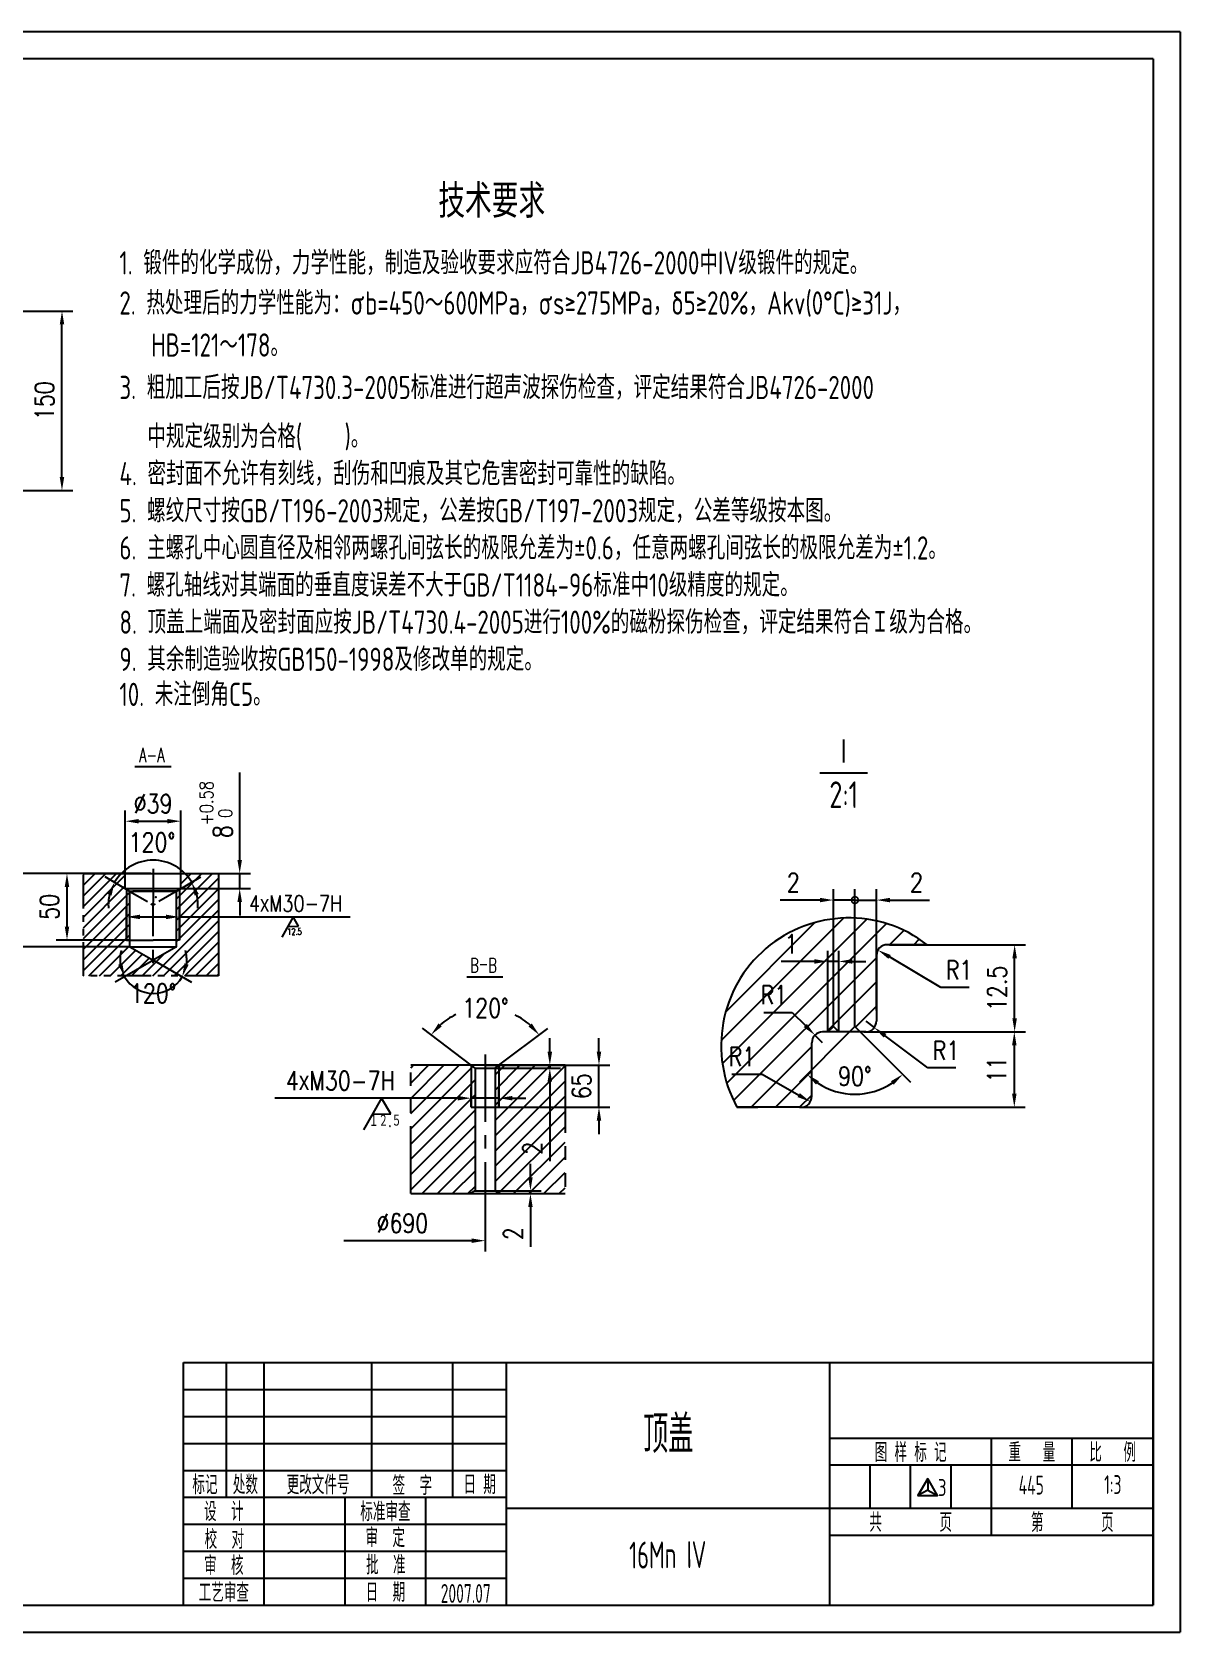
# Model space of a CAD drawing. Header units: inches. Extents: x -75 to 1185, y -15 to 876.
# Drawn here: x 546 to 1185, y -15 to 876 of the extents above; entities that cross this region are included whole.
import ezdxf
from ezdxf.enums import TextEntityAlignment as Align

# ---------------------------------------------------------------- set-up
doc = ezdxf.new("R2010")
doc.units = ezdxf.units.IN
doc.header["$LTSCALE"] = 30
doc.linetypes.add('CENTER', pattern=[2, 1.25, -0.25, 0.25, -0.25])
doc.linetypes.add('PHANTOM', pattern=[2.5, 1.25, -0.25, 0.25, -0.25, 0.25, -0.25])
for name, color, linetype in [('06', 10, 'Continuous'), ('08', 7, 'Continuous'), ('09', 170, 'Continuous'), ('1', 7, 'Continuous'), ('1轮廓实线层', 7, 'Continuous'), ('2细线层', 4, 'Continuous'), ('4', 1, 'CENTER'), ('5', 2, 'PHANTOM'), ('5剖面线层', 2, 'Continuous'), ('6文字层', 3, 'Continuous'), ('8符号标注层', 31, 'Continuous'), ('图框层', 7, 'Continuous')]:
    doc.layers.add(name, color=color, linetype=linetype)
doc.styles.add('HZ', font='Romans.shx', dxfattribs={"width": 0.667, "bigfont": 'Hztxt.shx'})
doc.styles.add('PC_TEXTSTYLE', font='isocp.shx', dxfattribs={"width": 0.8, "bigfont": 'hzfs.shx'})
doc.styles.add('TH_GBDIM', font='romans.shx', dxfattribs={"width": 0.8, "bigfont": 'gbcbig.shx'})
doc.dimstyles.new('TH_GBDIM', dxfattribs={"dimscale": 3, "dimtxt": 3.5, "dimasz": 2.5, "dimexe": 2, "dimexo": 0, "dimgap": 1.5, "dimtad": 1, "dimdec": 1, "dimdsep": 46, "dimtxsty": 'TH_GBDIM', "dimcen": 2.5, "dimclrd": 130, "dimclre": 130, "dimclrt": 3, "dimadec": 0, "dimazin": 0, "dimtfac": 0.714286, "dimtdec": 1, "dimtmove": 0, "dimatfit": 3, "dimfxl": 0, "dimtzin": 0, "dimlwd": -1, "dimlwe": -1, "dimarcsym": 0})
doc.dimstyles.new('TH_GBDIM1', dxfattribs={"dimscale": 3, "dimtxt": 3.5, "dimasz": 2.5, "dimexe": 2, "dimexo": 0, "dimgap": 1.5, "dimtad": 1, "dimdec": 1, "dimzin": 0, "dimdsep": 46, "dimtxsty": 'TH_GBDIM', "dimcen": 2.5, "dimclrd": 130, "dimclre": 130, "dimclrt": 3, "dimadec": 0, "dimazin": 0, "dimtfac": 0.714286, "dimtdec": 1, "dimtmove": 0, "dimatfit": 3, "dimfxl": 0, "dimtzin": 0, "dimlwd": -1, "dimlwe": -1, "dimarcsym": 0})

# ---------------------------------------------------------------- blocks, each defined once
blk = doc.blocks.new('*D5')
at = {"color": 130}
for p, q in [((502.83, 720.63), (568.37, 720.63)), ((562.37, 628.16), (562.37, 713.13)), ((422.9, 620.66), (568.37, 620.66))]:
    blk.add_line(p, q, dxfattribs=at)
for points in [[(561.12, 713.13), (563.62, 713.13), (562.37, 720.63)], [(561.12, 628.16), (563.62, 628.16), (562.37, 620.66)]]:
    blk.add_solid(points, dxfattribs=at)
at = {"layer": 'Defpoints', "color": 0}
for p in [(502.83, 720.63), (562.37, 720.63), (422.9, 620.66)]:
    blk.add_point(p, dxfattribs=at)
at = {"color": 3, "insert": (552.62, 670.65), "char_height": 10.5, "attachment_point": 5, "rotation": 90, "style": 'TH_GBDIM'}
blk.add_mtext('150{}{}', dxfattribs=at)
blk = doc.blocks.new('*D12')
at = {"color": 130}
for p, q in [((1051.88, 343.9), (1023.24, 360.94)), ((1067.58, 343.9), (1051.88, 343.9))]:
    blk.add_line(p, q, dxfattribs=at)
blk.add_solid([(1023.88, 362.01), (1022.6, 359.87), (1016.79, 364.77)], dxfattribs=at)
at = {"layer": 'Defpoints', "color": 0}
for p in [(1016.79, 364.77), (1021.95, 361.71)]:
    blk.add_point(p, dxfattribs=at)
at = {"color": 3, "insert": (1061.98, 353.65), "char_height": 10.5, "attachment_point": 5, "style": 'TH_GBDIM'}
blk.add_mtext('R1{}{}', dxfattribs=at)
blk = doc.blocks.new('*D13')
at = {"color": 130}
for p, q in [((1009.95, 325.18), (1014.74, 321.56)), ((1044.53, 299.1), (1020.73, 317.05)), ((1060.23, 299.1), (1044.53, 299.1))]:
    blk.add_line(p, q, dxfattribs=at)
blk.add_solid([(1021.48, 318.05), (1019.97, 316.05), (1014.74, 321.56)], dxfattribs=at)
at = {"layer": 'Defpoints', "color": 0}
for p in [(1009.95, 325.18), (1014.74, 321.56)]:
    blk.add_point(p, dxfattribs=at)
at = {"color": 3, "insert": (1054.63, 308.85), "char_height": 10.5, "attachment_point": 5, "style": 'TH_GBDIM'}
blk.add_mtext('R1{}{}', dxfattribs=at)
blk = doc.blocks.new('_DotSmall')
at = {"color": 0, "linetype": 'ByBlock', "const_width": 0.5}
blk.add_lwpolyline([(-0.0625, 0, 1), (0.0625, 0, 1)], format="xyb", close=True, dxfattribs=at)
blk = doc.blocks.new('*D16')
at = {"color": 130}
for p, q in [((984.45, 392.59), (962.35, 392.59)), ((991.95, 322.18), (991.95, 398.59)), ((1003.95, 392.59), (991.95, 392.59)), ((1003.95, 322.18), (1003.95, 398.59)), ((1003.95, 392.59), (1011.45, 392.59))]:
    blk.add_line(p, q, dxfattribs=at)
blk.add_solid([(984.45, 393.84), (984.45, 391.34), (991.95, 392.59)], dxfattribs=at)
at = {"layer": 'Defpoints', "color": 0}
for p in [(991.95, 392.59), (991.95, 322.18), (1003.95, 322.18)]:
    blk.add_point(p, dxfattribs=at)
at = {"color": 130, "xscale": 7.5, "yscale": 7.5, "zscale": 7.5, "rotation": 180}
blk.add_blockref('_DotSmall', (1003.95, 392.59), dxfattribs=at)
at = {"color": 3, "insert": (969.65, 402.34), "char_height": 10.5, "attachment_point": 5, "style": 'TH_GBDIM'}
blk.add_mtext('2{}{}', dxfattribs=at)
blk = doc.blocks.new('*D17')
at = {"color": 130}
for p, q in [((1003.95, 392.59), (996.45, 392.59)), ((1003.95, 322.18), (1003.95, 398.59)), ((1003.95, 392.59), (1015.95, 392.59)), ((1015.95, 331.18), (1015.95, 398.59)), ((1023.45, 392.59), (1045.55, 392.59))]:
    blk.add_line(p, q, dxfattribs=at)
blk.add_solid([(1023.45, 393.84), (1023.45, 391.34), (1015.95, 392.59)], dxfattribs=at)
at = {"layer": 'Defpoints', "color": 0}
for p in [(1015.95, 392.59), (1015.95, 331.18), (1003.95, 322.18)]:
    blk.add_point(p, dxfattribs=at)
at = {"color": 3, "insert": (1038.25, 402.34), "char_height": 10.5, "attachment_point": 5, "style": 'TH_GBDIM'}
blk.add_mtext('2{}{}', dxfattribs=at)
blk = doc.blocks.new('_None')
blk = doc.blocks.new('*D18')
at = {"color": 130}
for p, q in [((981.45, 358.41), (962.95, 358.41)), ((988.95, 319.18), (988.95, 364.41)), ((994.95, 358.41), (988.95, 358.41)), ((994.95, 319.18), (994.95, 364.41)), ((1002.45, 358.41), (1009.95, 358.41))]:
    blk.add_line(p, q, dxfattribs=at)
for points in [[(981.45, 359.66), (981.45, 357.16), (988.95, 358.41)], [(1002.45, 359.66), (1002.45, 357.16), (994.95, 358.41)]]:
    blk.add_solid(points, dxfattribs=at)
at = {"layer": 'Defpoints', "color": 0}
for p in [(994.95, 358.41), (988.95, 319.18), (994.95, 319.18)]:
    blk.add_point(p, dxfattribs=at)
at = {"color": 3, "insert": (968.45, 368.16), "char_height": 10.5, "attachment_point": 5, "style": 'TH_GBDIM'}
blk.add_mtext('1{}{}', dxfattribs=at)
blk = doc.blocks.new('*D19')
at = {"color": 130}
for p, q in [((1000.95, 319.18), (973.05, 291.28)), ((1006.95, 319.18), (1034.85, 291.28))]:
    blk.add_line(p, q, dxfattribs=at)
blk.add_arc((1003.95, 322.18), 37.7, 236.41738, 303.58262, dxfattribs=at)
for points in [[(982.3, 289.8), (983.89, 291.74), (977.29, 295.52)], [(1024.01, 291.74), (1025.59, 289.8), (1030.6, 295.52)]]:
    blk.add_solid(points, dxfattribs=at)
at = {"layer": 'Defpoints', "color": 0}
for p in [(1003.95, 322.18), (1003.95, 322.18), (1000.95, 319.18), (1006.95, 319.18), (994.19, 285.76)]:
    blk.add_point(p, dxfattribs=at)
at = {"color": 3, "insert": (1003.95, 294.52), "char_height": 10.5, "attachment_point": 5, "style": 'TH_GBDIM'}
blk.add_mtext('90°', dxfattribs=at)
blk = doc.blocks.new('*D20')
at = {"color": 130}
for p, q in [((953.23, 330.04), (968.93, 330.04)), ((968.93, 330.04), (976.36, 322.68)), ((985.95, 313.18), (981.69, 317.4))]:
    blk.add_line(p, q, dxfattribs=at)
blk.add_solid([(977.24, 323.57), (975.48, 321.79), (981.69, 317.4)], dxfattribs=at)
at = {"layer": 'Defpoints', "color": 0}
for p in [(981.69, 317.4), (985.95, 313.18)]:
    blk.add_point(p, dxfattribs=at)
at = {"color": 3, "insert": (958.83, 339.79), "char_height": 10.5, "attachment_point": 5, "style": 'TH_GBDIM'}
blk.add_mtext('R1{}{}', dxfattribs=at)
blk = doc.blocks.new('*D21')
at = {"color": 130}
for p, q in [((935.41, 295.59), (952.31, 295.59)), ((952.31, 295.59), (972.64, 283.98))]:
    blk.add_line(p, q, dxfattribs=at)
blk.add_solid([(973.26, 285.06), (972.02, 282.89), (979.16, 280.26)], dxfattribs=at)
at = {"layer": 'Defpoints', "color": 0}
for p in [(973.95, 283.23), (979.16, 280.26)]:
    blk.add_point(p, dxfattribs=at)
at = {"color": 3, "insert": (941.01, 305.34), "char_height": 10.5, "attachment_point": 5, "style": 'TH_GBDIM'}
blk.add_mtext('R1{}{}', dxfattribs=at)
blk = doc.blocks.new('*D22')
at = {"color": 130}
for p, q in [((1023.21, 367.71), (1098.91, 367.71)), ((1092.91, 326.68), (1092.91, 360.21)), ((1008.87, 319.18), (1098.91, 319.18))]:
    blk.add_line(p, q, dxfattribs=at)
for points in [[(1091.66, 360.21), (1094.16, 360.21), (1092.91, 367.71)], [(1091.66, 326.68), (1094.16, 326.68), (1092.91, 319.18)]]:
    blk.add_solid(points, dxfattribs=at)
at = {"layer": 'Defpoints', "color": 0}
for p in [(1023.21, 367.71), (1092.91, 367.71), (1008.87, 319.18)]:
    blk.add_point(p, dxfattribs=at)
at = {"color": 3, "insert": (1083.16, 343.44), "char_height": 10.5, "attachment_point": 5, "rotation": 90, "style": 'TH_GBDIM'}
blk.add_mtext('12.5', dxfattribs=at)
blk = doc.blocks.new('*D23')
at = {"color": 130}
for p, q in [((1074.02, 319.18), (1098.72, 319.18)), ((1092.72, 311.68), (1092.72, 284.73)), ((973.15, 277.23), (1098.72, 277.23))]:
    blk.add_line(p, q, dxfattribs=at)
for points in [[(1091.47, 311.68), (1093.97, 311.68), (1092.72, 319.18)], [(1091.47, 284.73), (1093.97, 284.73), (1092.72, 277.23)]]:
    blk.add_solid(points, dxfattribs=at)
at = {"layer": 'Defpoints', "color": 0}
for p in [(1074.02, 319.18), (973.15, 277.23), (1092.72, 277.23)]:
    blk.add_point(p, dxfattribs=at)
at = {"color": 3, "insert": (1082.97, 298.2), "char_height": 10.5, "attachment_point": 5, "rotation": 90, "style": 'TH_GBDIM'}
blk.add_mtext('11', dxfattribs=at)
blk = doc.blocks.new('*U24')
for p, q in [((2.03, 3.51), (2.03, 1.13)), ((2.03, 1.13), (0, 0)), ((2.03, 1.13), (4.05, 0))]:
    blk.add_line(p, q)
blk.add_lwpolyline([(2.03, 3.51), (0, 0), (4.05, 0)], close=True)
at = {"style": 'PC_TEXTSTYLE', "width": 0.8}
blk.add_text('3', height=3.5, dxfattribs=at).set_placement((4.12, -0.07))
blk = doc.blocks.new('*D35')
at = {"layer": '6文字层', "color": 130}
for p, q in [((600.25, 397.41), (586.45, 405.53)), ((625.99, 397.41), (639.79, 405.53))]:
    blk.add_line(p, q, dxfattribs=at)
for start, end in [(30.46588, 149.53412), (166.82801, 184.12191), (355.87809, 13.17199)]:
    blk.add_arc((613.12, 389.84), 24.94, start, end, dxfattribs=at)
for points in [[(587.67, 395.99), (589.99, 395.06), (591.62, 402.49)], [(636.24, 395.06), (638.56, 395.99), (634.62, 402.49)]]:
    blk.add_solid(points, dxfattribs=at)
at = {"layer": 'Defpoints', "color": 0}
for p in [(621.58, 413.3), (600.25, 397.41), (625.99, 397.41), (613.12, 389.84), (613.12, 389.84)]:
    blk.add_point(p, dxfattribs=at)
at = {"layer": '6文字层', "color": 3, "insert": (612.5, 424.73), "char_height": 10.5, "attachment_point": 5, "style": 'TH_GBDIM'}
blk.add_mtext('120%%D', dxfattribs=at)
blk = doc.blocks.new('*D34')
at = {"layer": '6文字层', "color": 130}
for p, q in [((597.64, 403.16), (597.64, 442.51)), ((628.59, 403.16), (628.59, 442.51)), ((605.14, 436.51), (621.09, 436.51))]:
    blk.add_line(p, q, dxfattribs=at)
for points in [[(605.14, 437.76), (605.14, 435.26), (597.64, 436.51)], [(621.09, 437.76), (621.09, 435.26), (628.59, 436.51)]]:
    blk.add_solid(points, dxfattribs=at)
at = {"layer": 'Defpoints', "color": 0}
for p in [(628.59, 436.51), (597.64, 403.16), (628.59, 403.16)]:
    blk.add_point(p, dxfattribs=at)
at = {"layer": '6文字层', "color": 3, "insert": (613.12, 446.26), "char_height": 10.5, "attachment_point": 5, "style": 'TH_GBDIM'}
blk.add_mtext('%%c39', dxfattribs=at)
blk = doc.blocks.new('*D33')
at = {"layer": '6文字层', "color": 130}
for q in [(592.03, 346.86), (634.54, 346.86)]:
    blk.add_line((613.28, 359.21), q, dxfattribs=at)
for start, end in [(163.5965, 186.88264), (353.11736, 16.4035), (210.16878, 329.83122)]:
    blk.add_arc((613.28, 359.21), 18.58, start, end, dxfattribs=at)
for points in [[(596.02, 357.38), (593.65, 356.59), (597.22, 349.87)], [(632.92, 356.59), (630.55, 357.38), (629.35, 349.87)]]:
    blk.add_solid(points, dxfattribs=at)
at = {"layer": 'Defpoints', "color": 0}
for p in [(596.35, 369.06), (630.22, 369.06), (613.28, 359.21), (613.28, 359.21), (619.62, 341.75)]:
    blk.add_point(p, dxfattribs=at)
at = {"layer": '6文字层', "color": 3, "insert": (613.17, 340.63), "char_height": 10.5, "attachment_point": 5, "style": 'TH_GBDIM'}
blk.add_mtext('120°', dxfattribs=at)
blk = doc.blocks.new('*D32')
at = {"layer": '6文字层', "color": 130}
for p, q in [((661.34, 414.86), (661.34, 463.59)), ((649.46, 407.36), (667.34, 407.36)), ((661.34, 398.95), (661.34, 407.36)), ((620.89, 398.95), (667.34, 398.95)), ((661.34, 391.45), (661.34, 383.95))]:
    blk.add_line(p, q, dxfattribs=at)
for points in [[(660.09, 414.86), (662.59, 414.86), (661.34, 407.36)], [(660.09, 391.45), (662.59, 391.45), (661.34, 398.95)]]:
    blk.add_solid(points, dxfattribs=at)
at = {"layer": 'Defpoints', "color": 0}
for p in [(649.46, 407.36), (661.34, 407.36), (620.89, 398.95)]:
    blk.add_point(p, dxfattribs=at)
at = {"layer": '6文字层', "color": 3, "insert": (648.09, 442.98), "char_height": 10.5, "attachment_point": 5, "rotation": 90, "style": 'TH_GBDIM'}
blk.add_mtext('8{}{\\H0.7143x;\\S+0.58^  0;}', dxfattribs=at)
blk = doc.blocks.new('*D31')
at = {"layer": '6文字层', "color": 130}
for p, q in [((598.35, 370.34), (598.35, 389.21)), ((605.85, 383.21), (620.39, 383.21)), ((627.89, 370.34), (627.89, 389.21)), ((627.89, 383.21), (722.87, 383.21))]:
    blk.add_line(p, q, dxfattribs=at)
for points in [[(605.85, 384.46), (605.85, 381.96), (598.35, 383.21)], [(620.39, 384.46), (620.39, 381.96), (627.89, 383.21)]]:
    blk.add_solid(points, dxfattribs=at)
at = {"layer": 'Defpoints', "color": 0}
for p in [(598.35, 383.21), (598.35, 370.34), (627.89, 370.34)]:
    blk.add_point(p, dxfattribs=at)
at = {"layer": '6文字层', "color": 3, "insert": (692.5, 390.71), "char_height": 9, "attachment_point": 5, "style": 'TH_GBDIM'}
blk.add_mtext('4{\\fArial|b0|i0|c0|p32;x}M30-7H', dxfattribs=at)
blk = doc.blocks.new('*D30')
at = {"layer": '6文字层', "color": 130}
for p, q in [((611.89, 407.36), (559.16, 407.36)), ((565.16, 399.86), (565.16, 377.84)), ((600.16, 370.34), (559.16, 370.34))]:
    blk.add_line(p, q, dxfattribs=at)
for points in [[(563.91, 399.86), (566.41, 399.86), (565.16, 407.36)], [(563.91, 377.84), (566.41, 377.84), (565.16, 370.34)]]:
    blk.add_solid(points, dxfattribs=at)
at = {"layer": 'Defpoints', "color": 0}
for p in [(611.89, 407.36), (565.16, 370.34), (600.16, 370.34)]:
    blk.add_point(p, dxfattribs=at)
at = {"layer": '6文字层', "color": 3, "insert": (555.41, 388.85), "char_height": 10.5, "attachment_point": 5, "rotation": 90, "style": 'TH_GBDIM'}
blk.add_mtext('50{}{}', dxfattribs=at)
blk = doc.blocks.new('*D29')
at = {"layer": '6文字层', "color": 130}
for p, q in [((597.64, 407.36), (533.24, 407.36)), ((539.24, 399.86), (539.24, 374.07)), ((600.16, 366.57), (533.24, 366.57))]:
    blk.add_line(p, q, dxfattribs=at)
for points in [[(537.99, 399.86), (540.49, 399.86), (539.24, 407.36)], [(537.99, 374.07), (540.49, 374.07), (539.24, 366.57)]]:
    blk.add_solid(points, dxfattribs=at)
at = {"layer": 'Defpoints', "color": 0}
for p in [(597.64, 407.36), (539.24, 366.57), (600.16, 366.57)]:
    blk.add_point(p, dxfattribs=at)
at = {"layer": '6文字层', "color": 3, "insert": (529.49, 386.97), "char_height": 10.5, "attachment_point": 5, "rotation": 90, "style": 'TH_GBDIM'}
blk.add_mtext('65{}{}', dxfattribs=at)
blk = doc.blocks.new('*D41')
at = {"layer": '6文字层', "color": 130}
for p, q in [((823.26, 238.24), (823.26, 245.74)), ((798, 230.74), (829.26, 230.74)), ((798, 229.14), (829.26, 229.14)), ((823.26, 230.74), (823.26, 229.14)), ((823.26, 221.64), (823.26, 199.54))]:
    blk.add_line(p, q, dxfattribs=at)
for points in [[(822.01, 238.24), (824.51, 238.24), (823.26, 230.74)], [(822.01, 221.64), (824.51, 221.64), (823.26, 229.14)]]:
    blk.add_solid(points, dxfattribs=at)
at = {"layer": 'Defpoints', "color": 0}
for p in [(798, 230.74), (798, 229.14), (823.26, 229.14)]:
    blk.add_point(p, dxfattribs=at)
at = {"layer": '6文字层', "color": 3, "insert": (813.51, 206.84), "char_height": 10.5, "attachment_point": 5, "rotation": 90, "style": 'TH_GBDIM'}
blk.add_mtext('2', dxfattribs=at)
blk = doc.blocks.new('*D40')
at = {"layer": '6文字层', "color": 130}
for p, q in [((834.05, 308.11), (834.05, 315.61)), ((798, 299.01), (840.05, 299.01)), ((798.2, 300.61), (840.05, 300.61)), ((834.05, 300.61), (834.05, 299.01)), ((834.05, 291.51), (834.05, 247.11))]:
    blk.add_line(p, q, dxfattribs=at)
for points in [[(832.8, 308.11), (835.3, 308.11), (834.05, 300.61)], [(832.8, 291.51), (835.3, 291.51), (834.05, 299.01)]]:
    blk.add_solid(points, dxfattribs=at)
at = {"layer": 'Defpoints', "color": 0}
for p in [(798, 299.01), (798.2, 300.61), (834.05, 300.61)]:
    blk.add_point(p, dxfattribs=at)
at = {"layer": '6文字层', "color": 3, "insert": (824.3, 254.41), "char_height": 10.5, "attachment_point": 5, "rotation": 90, "style": 'TH_GBDIM'}
blk.add_mtext('2', dxfattribs=at)
blk = doc.blocks.new('*D39')
at = {"layer": '6文字层', "color": 130}
for p, q in [((790.28, 300.63), (763.1, 321.17)), ((805.73, 300.6), (832.97, 321.08))]:
    blk.add_line(p, q, dxfattribs=at)
for start, end in [(115.50967, 131.52041), (48.33875, 63.66393)]:
    blk.add_arc((798, 294.79), 37.74, start, end, dxfattribs=at)
for points in [[(773.9, 322.2), (772.07, 323.9), (767.89, 317.55)], [(824.01, 323.84), (822.17, 322.15), (828.17, 317.47)]]:
    blk.add_solid(points, dxfattribs=at)
at = {"layer": 'Defpoints', "color": 0}
for p in [(786.59, 330.77), (790.28, 300.63), (792.4, 299.03), (803.6, 299), (805.73, 300.6)]:
    blk.add_point(p, dxfattribs=at)
at = {"layer": '6文字层', "color": 3, "insert": (798.25, 332.54), "char_height": 10.5, "attachment_point": 5, "style": 'TH_GBDIM'}
blk.add_mtext('120%%d', dxfattribs=at)
blk = doc.blocks.new('*D38')
at = {"layer": '6文字层', "color": 130}
for p, q in [((861.42, 308.11), (861.42, 315.61)), ((798, 300.61), (867.42, 300.61)), ((861.42, 277.21), (861.42, 300.61)), ((797.96, 277.21), (867.42, 277.21)), ((861.42, 269.71), (861.42, 262.21))]:
    blk.add_line(p, q, dxfattribs=at)
for points in [[(860.17, 308.11), (862.67, 308.11), (861.42, 300.61)], [(860.17, 269.71), (862.67, 269.71), (861.42, 277.21)]]:
    blk.add_solid(points, dxfattribs=at)
at = {"layer": 'Defpoints', "color": 0}
for p in [(798, 300.61), (861.42, 300.61), (797.96, 277.21)]:
    blk.add_point(p, dxfattribs=at)
at = {"layer": '6文字层', "color": 3, "insert": (851.67, 288.91), "char_height": 10.5, "attachment_point": 5, "rotation": 90, "style": 'TH_GBDIM'}
blk.add_mtext('65', dxfattribs=at)
blk = doc.blocks.new('*D37')
at = {"layer": '6文字层', "color": 130}
for p, q in [((798, 222.77), (798, 196.91)), ((790.5, 202.91), (719.32, 202.91))]:
    blk.add_line(p, q, dxfattribs=at)
blk.add_solid([(790.5, 204.16), (790.5, 201.66), (798, 202.91)], dxfattribs=at)
at = {"layer": 'Defpoints', "color": 0}
for p in [(719.32, 223.51), (798, 222.77), (719.32, 202.91)]:
    blk.add_point(p, dxfattribs=at)
at = {"layer": '6文字层', "color": 3, "insert": (751.94, 212.66), "char_height": 10.5, "attachment_point": 5, "style": 'TH_GBDIM'}
blk.add_mtext('%%C690', dxfattribs=at)
blk = doc.blocks.new('*D36')
at = {"layer": '6文字层', "color": 130}
for p, q in [((790.28, 277.2), (790.28, 288.26)), ((805.64, 277.2), (805.64, 288.26)), ((782.78, 282.26), (680.95, 282.26)), ((805.64, 282.26), (790.28, 282.26)), ((813.14, 282.26), (820.64, 282.26))]:
    blk.add_line(p, q, dxfattribs=at)
for points in [[(782.78, 283.51), (782.78, 281.01), (790.28, 282.26)], [(813.14, 283.51), (813.14, 281.01), (805.64, 282.26)]]:
    blk.add_solid(points, dxfattribs=at)
at = {"layer": 'Defpoints', "color": 0}
for p in [(790.28, 282.26), (790.28, 277.2), (805.64, 277.2)]:
    blk.add_point(p, dxfattribs=at)
at = {"layer": '6文字层', "color": 3, "insert": (717.38, 292.01), "char_height": 10.5, "attachment_point": 5, "style": 'TH_GBDIM'}
blk.add_mtext('4{\\fArial|b0|i0|c0|p32;x}M30-7H', dxfattribs=at)
blk = doc.blocks.new('PC_TITLE_BLOCK')
at = {"layer": '1轮廓实线层'}
for p, q in [((-180, 0), (-180, 45)), ((-180, 0), (-180, 45)), ((-180, 45), (0, 45)), ((-172, 20), (-172, 45)), ((-165, 20), (-165, 45)), ((-145, 20), (-145, 45)), ((-130, 20), (-130, 45)), ((-120, 0), (-120, 45)), ((-60, 0), (-60, 45)), ((-60, 31), (0, 31)), ((-30, 13), (-30, 31)), ((-15, 18), (-15, 31)), ((-180, 25), (-120, 25)), ((-60, 26), (0, 26)), ((-180, 20), (-120, 20)), ((-165, 0), (-165, 20)), ((-150, 0), (-150, 20)), ((-135, 0), (-135, 20)), ((-120, 18), (0, 18)), ((-60, 13), (0, 13)), ((-180, 0), (0, 0))]:
    blk.add_line(p, q, dxfattribs=at)
at = {"layer": '2细线层'}
for p, q in [((-180, 40), (-120, 40)), ((-180, 35), (-120, 35)), ((-180, 30), (-120, 30)), ((-180, 15), (-120, 15)), ((-180, 10), (-120, 10)), ((-180, 5), (-120, 5))]:
    blk.add_line(p, q, dxfattribs=at)
at = {"layer": '2细线层', "color": 75}
for p, q in [((-52.5, 18), (-52.5, 26)), ((-45, 18), (-45, 26)), ((-37.5, 18), (-37.5, 26))]:
    blk.add_line(p, q, dxfattribs=at)
at = {"layer": '图框层'}
blk.add_line((0, 0), (0, 45), dxfattribs=at)
at = {"style": 'PC_TEXTSTYLE', "flags": 1}
blk.add_attdef('图纸张数', (0, 0), '', height=5, dxfattribs=at)
at = {"layer": '6文字层', "style": 'PC_TEXTSTYLE', "width": 0.667}
for s, p in [(' 图 样 标 记 ', (-45, 28.5)), (' 重   量 ', (-22.5, 28.5)), (' 比   例 ', (-7.5, 28.5)), ('标记', (-176, 22.5)), ('处数', (-168.5, 22.5)), (' 更改文件号 ', (-155, 22.5)), (' 签  字 ', (-137.51, 22.37)), (' 日 期 ', (-125, 22.5)), (' 设  计 ', (-172.5, 17.5)), ('标准审查', (-142.5, 17.5)), ('共        页', (-45, 15.5)), ('第        页', (-15, 15.5)), (' 校  对 ', (-172.4, 12.37)), (' 审  定 ', (-142.53, 12.68)), (' 审  核 ', (-172.5, 7.5)), ('批  准', (-142.43, 7.6)), ('工艺审查', (-172.5, 2.5)), (' 日  期 ', (-142.5, 2.5))]:
    blk.add_text(s, height=3.5, dxfattribs=at).set_placement(p, align=Align.MIDDLE)
at = {"layer": '6文字层', "style": 'PC_TEXTSTYLE', "flags": 8}
for tag, height, width, p, p2 in [('图样代号', 5, 2.176994, (-56.96, 35.53), (-3.51, 35.53)), ('图样名称', 7, 1.548666, (-116.78, 28.23), (-63.22, 28.23)), ('重量', 3.5, 1.481707, (-28.88, 20.51), (-16.35, 20.51)), ('比例', 3.5, 1.468426, (-13.53, 20.62), (-1.42, 20.62)), ('设计', 3.5, 1.504878, (-163.77, 15.45), (-151.09, 15.45)), ('标准审查', 3.5, 0.732355, (-133.59, 15.31), (-120.98, 15.31)), ('共几页', 3.5, 0.782855, (-49.76, 13.35), (-39.88, 13.35)), ('第几页', 3.5, 0.776067, (-19.69, 13.35), (-9.9, 13.35)), ('校对', 3.5, 1.480507, (-163.77, 10.48), (-151.09, 10.48)), ('审定', 3.5, 1.494807, (-133.8, 10.61), (-121.11, 10.61)), ('审核', 3.5, 1.511058, (-163.87, 5.38), (-151.09, 5.38)), ('批准', 3.5, 1.494711, (-133.7, 5.38), (-121.11, 5.38)), ('企业名称', 5, 2.108963, (-56.33, 3.82), (-4.24, 3.82)), ('工艺审查', 3.5, 0.741847, (-163.87, 0.41), (-151.09, 0.41)), ('日期', 3.5, 1.546165, (-134.08, 0.41), (-121.11, 0.41))]:
    blk.add_attdef(tag, text='', height=height, dxfattribs=dict(at, width=width)).set_placement(p, p2, align=Align.FIT)
at = {"layer": '6文字层', "style": 'PC_TEXTSTYLE', "width": 0.986205, "flags": 8}
blk.add_attdef('产品名称或材料标记', text='', height=5, rotation=0.4655, dxfattribs=at).set_placement((-117.65, 6.59), (-62.48, 7.04), align=Align.FIT)

msp = doc.modelspace()

# ---------------------------------------------------------------- hatches: boundary and pattern name
at = {"layer": '06', "ltscale": 20}
h = msp.add_hatch(dxfattribs=at)
h.set_pattern_fill('ANSI31', color=256, scale=33.6, style=0)
h.set_pattern_definition([(45, (289.3176, 145.5985), (-2.96985, 2.96985), [])])
h.paths.add_polyline_path([(627.89, 370.34), (626.07, 370.34), (626.07, 366.57), (613.12, 359.04), (600.16, 366.57), (600.16, 370.34), (598.35, 370.34), (598.35, 398.53), (597.64, 398.95), (597.64, 407.36), (574.32, 407.36), (574.32, 350.4), (649.46, 350.4), (649.46, 407.36), (628.59, 407.36), (628.59, 398.95), (627.89, 398.53)])
h.paths.add_polyline_path([(600.16, 397.46), (598.35, 398.53), (598.35, 370.34), (600.16, 370.34)], flags=17)
h.paths.add_polyline_path([(626.07, 370.34), (627.89, 370.34), (627.89, 398.53), (626.07, 397.46)], flags=16)
h.paths.add_polyline_path([(608.36, 345.82), (618.04, 345.76), (618.01, 340.72), (608.32, 340.78)], flags=9)
h.paths.add_polyline_path([(549.08, 385.06), (549.08, 390.37), (554.12, 390.37), (554.12, 385.06)], flags=9)
h.paths.add_polyline_path([(560, 381.01), (560, 394.43), (565.04, 394.43), (565.04, 381.01)], flags=9)
h.paths.add_polyline_path([(636.71, 410.36), (636.71, 424.03), (643.88, 424.03), (643.88, 410.36)], flags=9)
at = {"layer": '5剖面线层'}
h = msp.add_hatch(dxfattribs=at)
h.set_pattern_fill('ANSI31', color=256, scale=3, style=0)
h.set_pattern_definition([(45, (135.674, 32.455), (-6.73519, 6.73519), [])])
h.paths.add_polyline_path([(991.95, 322.18), (994.95, 319.18), (1000.95, 319.18), (1003.95, 322.18), (1006.95, 319.18), (1009.95, 319.18, 0.414214), (1015.95, 325.18), (1015.95, 361.71, -0.414214), (1021.95, 367.71), (1044.18, 367.71, 0.814299), (938.29, 277.23), (949.95, 277.23), (973.95, 277.23, 0.414214), (979.95, 283.23), (979.95, 313.18, -0.414214), (985.95, 319.18), (988.95, 319.18)])
h.paths.add_polyline_path([(964.82, 376.04), (972.07, 376.04), (972.07, 360.29), (964.82, 360.29)], flags=25)
h.paths.add_polyline_path([(950.6, 347.67), (967.05, 347.67), (967.05, 331.92), (950.6, 331.92)], flags=24)
h.paths.add_polyline_path([(932.79, 313.22), (949.24, 313.22), (949.24, 297.47), (932.79, 297.47)], flags=24)
at = {"layer": '5剖面线层', "ltscale": 20}
h = msp.add_hatch(dxfattribs=at)
h.set_pattern_fill('_USER', color=256, scale=6, angle=45, style=0, pattern_type=0)
h.set_pattern_definition([(45, (-1679.2603, -49.299), (-4.24264, 4.24264), [])])
h.paths.add_polyline_path([(790.28, 277.23), (790.28, 300.61), (756.57, 300.61), (756.57, 229.14), (789.66, 229.14), (792.4, 230.74), (792.4, 277.22)])
h.paths.add_polyline_path([(805.64, 277.2), (803.6, 277.2), (803.6, 230.74), (806.34, 229.14), (842.56, 229.14), (842.56, 300.61), (805.75, 300.61), (805.73, 300.6)])
h.paths.add_polyline_path([(805.73, 300.6), (803.6, 299), (803.6, 277.2), (805.64, 277.2)], flags=16)
h.paths.add_polyline_path([(792.4, 299.03), (790.3, 300.61), (790.28, 300.61), (790.28, 277.23), (792.4, 277.22)], flags=17)
h.paths.add_polyline_path([(822.3, 280.76), (822.3, 287.76), (832.8, 287.76), (832.8, 280.76)], flags=24)

# ---------------------------------------------------------------- linework, layer by layer
for p, q in [((1044.18, 367.71), (1021.95, 367.71)), ((1015.95, 361.71), (1015.95, 325.18)), ((988.95, 319.18), (991.95, 322.18)), ((991.95, 322.18), (994.95, 319.18)), ((1000.95, 319.18), (1003.95, 322.18)), ((1003.95, 322.18), (1006.95, 319.18)), ((979.95, 283.23), (979.95, 313.18)), ((1009.95, 319.18), (985.95, 319.18)), ((973.95, 277.23), (938.29, 277.23)), ((938.29, 277.23), (949.95, 277.23))]:
    msp.add_line(p, q)
for centre, start, end in [((1021.95, 361.71), 90, 180), ((1009.95, 325.18), 270, 0), ((985.95, 313.18), 90, 180), ((973.95, 283.23), 270, 0)]:
    msp.add_arc(centre, 6, start, end)
at = {"layer": '06', "ltscale": 20}
for p, q in [((598.35, 398.95), (598.35, 370.34)), ((627.89, 398.95), (627.89, 370.34)), ((790.28, 300.63), (790.28, 277.23)), ((805.73, 300.6), (805.64, 277.2))]:
    msp.add_line(p, q, dxfattribs=at)
at = {"layer": '08', "ltscale": 20}
for p, q in [((603.03, 467.02), (623.2, 467.02)), ((597.64, 398.95), (600.16, 397.46)), ((628.59, 398.95), (626.07, 397.46)), ((600.16, 366.57), (626.07, 366.57)), ((787.79, 349.85), (807.95, 349.85)), ((792.4, 299.03), (790.28, 300.63)), ((803.6, 299), (805.73, 300.6)), ((756.57, 229.14), (842.56, 229.14))]:
    msp.add_line(p, q, dxfattribs=at)
at = {"layer": '08'}
for p, q in [((574.32, 407.36), (649.46, 407.36)), ((597.64, 398.95), (597.64, 407.36)), ((628.59, 398.95), (628.59, 407.36)), ((649.46, 407.36), (649.46, 350.4)), ((597.64, 398.95), (628.59, 398.95)), ((600.16, 397.46), (624.49, 397.46)), ((626.07, 397.46), (601.74, 397.46)), ((598.35, 370.34), (613.12, 370.34)), ((600.16, 366.57), (613.12, 359.04)), ((627.89, 370.34), (613.12, 370.34)), ((626.07, 366.57), (613.12, 359.04)), ((792.4, 299.03), (792.4, 230.74)), ((792.4, 299.03), (803.6, 299)), ((803.6, 299), (803.6, 230.74)), ((790.28, 277.23), (805.64, 277.2)), ((792.4, 230.74), (789.66, 229.14)), ((792.4, 230.74), (803.6, 230.74)), ((803.6, 230.74), (806.34, 229.14))]:
    msp.add_line(p, q, dxfattribs=at)
for points in [[(600.16, 366.57), (600.16, 397.46)], [(626.07, 366.57), (626.07, 397.46)]]:
    msp.add_lwpolyline(points, dxfattribs=at)
at = {"layer": '09', "ltscale": 15}
for p, q in [((691.07, 383.22), (684.76, 371.95)), ((694.18, 378.02), (691.07, 383.22)), ((688.13, 377.92), (694.18, 378.02)), ((740.31, 282.26), (730.26, 264.6)), ((745.5, 273.61), (740.31, 282.26)), ((735.41, 273.44), (745.5, 273.61))]:
    msp.add_line(p, q, dxfattribs=at)
at = {"layer": '09', "color": 0, "linetype": 'ByBlock', "ltscale": 20}
msp.add_point((614.69, 394.2), dxfattribs=at)
at = {"layer": '1', "ltscale": 20}
msp.add_line((842.56, 300.61), (756.57, 300.61), dxfattribs=at)
at = {"layer": '2细线层'}
for p, q in [((1185, 876), (-75, 876)), ((1185, 876), (1185, -15)), ((-75, -15), (1185, -15))]:
    msp.add_line(p, q, dxfattribs=at)
at = {"layer": '4'}
for p, q in [((613.12, 409.95), (613.03, 356.46)), ((798, 306.67), (798, 218.58))]:
    msp.add_line(p, q, dxfattribs=at)
at = {"layer": '5', "ltscale": 0.5}
for p, q in [((574.32, 350.4), (574.32, 407.36)), ((649.46, 350.4), (574.32, 350.4))]:
    msp.add_line(p, q, dxfattribs=at)
at = {"layer": '5', "ltscale": 0.3}
for p in [(600.25, 397.41), (625.99, 397.41)]:
    msp.add_line(p, (613.12, 389.84), dxfattribs=at)
at = {"layer": '5'}
for points in [[(756.57, 229.14), (756.57, 300.61)], [(842.56, 300.48), (842.56, 229.14)]]:
    msp.add_lwpolyline(points, dxfattribs=at)
at = {"layer": '8符号标注层', "color": 7}
msp.add_line((1011.04, 463.18), (984.48, 463.18), dxfattribs=at)
at = {"layer": '8符号标注层'}
msp.add_arc((1000.59, 311.52), 71.11, 52.19735, 208.82098, dxfattribs=at)
at = {"layer": '图框层'}
for p, q in [((1170, 861), (0, 861)), ((1170, 861), (1170, 0)), ((0, 0), (1170, 0))]:
    msp.add_line(p, q, dxfattribs=at)

# ---------------------------------------------------------------- block references
at = {"layer": '1轮廓实线层', "xscale": 2.695285546874948, "yscale": 2.695285546875016, "zscale": 2.695285546875}
msp.add_blockref('*U24', (1039.09, 60.93), dxfattribs=at)
at = {"layer": '图框层'}
ref = msp.add_blockref('PC_TITLE_BLOCK', (1170, 0), dxfattribs=dict(at, xscale=3, yscale=3, zscale=3))
ref.add_attrib('产品名称或材料标记', '16Mn IV', dxfattribs={"layer": '6文字层', "height": 15, "rotation": 0.4655, "style": 'PC_TEXTSTYLE', "width": 0.667}).set_placement((899.81, 20.46), align=Align.CENTER)
ref.add_attrib('日期', '2007.07', dxfattribs={"layer": '6文字层', "height": 10.5, "style": 'PC_TEXTSTYLE', "width": 0.667}).set_placement((787.22, 1.22), align=Align.CENTER)
ref.add_attrib('图样名称', '顶盖', dxfattribs={"layer": '6文字层', "height": 21, "style": 'PC_TEXTSTYLE', "width": 0.667}).set_placement((899.99, 84.69), align=Align.CENTER)
ref.add_attrib('重量', '445', dxfattribs={"layer": '6文字层', "height": 10.5, "style": 'PC_TEXTSTYLE', "width": 0.667}).set_placement((1102.17, 61.54), align=Align.CENTER)
ref.add_attrib('比例', '1:3', dxfattribs={"layer": '6文字层', "height": 10.5, "style": 'PC_TEXTSTYLE', "width": 0.667}).set_placement((1147.58, 61.85), align=Align.CENTER)

# ---------------------------------------------------------------- texts
at = {"layer": '09', "ltscale": 20, "style": 'HZ', "width": 0.667}
for s, p in [('A-A', (612.35, 473.44)), ('B－B', (797.1, 356.27))]:
    msp.add_text(s, height=8, dxfattribs=at).set_placement(p, align=Align.MIDDLE)
at = {"layer": '09', "ltscale": 15, "style": 'HZ', "width": 0.667}
for s, height, p in [('12.5', 3.6, (687.88, 373.18)), ('１２.５', 7, (733.31, 266.15))]:
    msp.add_text(s, height=height, rotation=0.6242, dxfattribs=at).set_placement(p)
at = {"layer": '6文字层', "style": 'PC_TEXTSTYLE', "width": 0.8}
msp.add_text('技术要求', height=18.6, dxfattribs=at).set_placement((801.71, 766.96), align=Align.BOTTOM_CENTER)
for s, p in [('1. 锻件的化学成份，力学性能，制造及验收要求应符合JB4726-2000中IV级锻件的规定。', (594.36, 737.11)), ('2. 热处理后的力学性能为：σb=450～600MPa，σs≥275MPa，δ5≥20%，Akv(0%%dC)≥31J，', (594.36, 714.76)), ('   HB=121～178。', (594.36, 691.34)), ('3. 粗加工后按JB/T4730.3-2005标准进行超声波探伤检查，评定结果符合JB4726-2000', (594.36, 667.71)), ('  中规定级别为合格(    )。', (598.1, 640.42)), ('4. 密封面不允许有刻线，刮伤和凹痕及其它危害密封可靠性的缺陷。', (594.36, 619.73)), ('5. 螺纹尺寸按GB/T196-2003规定，公差按GB/T197-2003规定，公差等级按本图。', (594.36, 599.05)), ('6. 主螺孔中心圆直径及相邻两螺孔间弦长的极限允差为%%p0.6，任意两螺孔间弦长的极限允差为%%p1.2。', (594.36, 578.37)), ('7. 螺孔轴线对其端面的垂直度误差不大于GB/T1184-96标准中10级精度的规定。', (594.36, 557.69)), ('8. 顶盖上端面及密封面应按JB/T4730.4-2005进行100%的磁粉探伤检查，评定结果符合Ｉ级为合格。', (594.36, 537.01)), ('9. 其余制造验收按GB150-1998及修改单的规定。', (594.36, 516.33)), ('10. 未注倒角C5。', (594.36, 496.8))]:
    msp.add_text(s, height=12.9254, dxfattribs=at).set_placement(p, align=Align.BOTTOM_LEFT)
at = {"layer": '6文字层', "attachment_point": 8, "style": 'PC_TEXTSTYLE'}
for s, insert, char_height in [('Ⅰ', (997.76, 467.68), 14.85), ('2:1', (997.76, 443.84), 14.847)]:
    msp.add_mtext(s, dxfattribs=dict(at, insert=insert, char_height=char_height))

# ---------------------------------------------------------------- dimensions: what is measured, and where the dimension line sits
for base, p1, p2, text, picture, middle in [((562.37, 720.63), (422.9, 620.66), (502.83, 720.63), '150{}{}', '*D5', (552.62, 670.65)), ((1092.91, 367.71), (1008.87, 319.18), (1023.21, 367.71), '12.5', '*D22', (1083.16, 343.44)), ((1092.72, 277.23), (1074.02, 319.18), (973.15, 277.23), '11', '*D23', (1082.97, 298.2))]:
    dim = msp.add_linear_dim(base=base, p1=p1, p2=p2, angle=90, text=text, dimstyle='TH_GBDIM', override={"dimgap": 1.5, "dimtad": 1, "dimjust": 0, "dimdec": 1, "dimlfac": 1, "dimse1": 0, "dimse2": 0, "dimsd1": 0, "dimsd2": 0})
    dim.commit()
    dim.dimension.update_dxf_attribs({"geometry": picture, "text_midpoint": middle})
dim = msp.add_linear_dim(base=(991.95, 392.59), p1=(1003.95, 322.18), p2=(991.95, 322.18), text='2{}{}', dimstyle='TH_GBDIM', override={"dimgap": 1.5, "dimtad": 1, "dimjust": 0, "dimdec": 1, "dimlfac": 1, "dimblk1": 'DotSmall', "dimsah": 1, "dimse1": 0, "dimse2": 0, "dimsd1": 0, "dimsd2": 0})
dim.commit()
dim.dimension.update_dxf_attribs({"geometry": '*D16', "text_midpoint": (969.65, 402.34)})
for base, p1, p2, text, override, picture, middle in [((1015.95, 392.59), (1003.95, 322.18), (1015.95, 331.18), '2{}{}', {"dimgap": 1.5, "dimtad": 1, "dimjust": 0, "dimdec": 1, "dimlfac": 1, "dimblk1": 'None', "dimsah": 1, "dimse1": 0, "dimse2": 0, "dimsd1": 0, "dimsd2": 0}, '*D17', (1038.25, 392.59)), ((994.95, 358.41), (988.95, 319.18), (994.95, 319.18), '1{}{}', {"dimgap": 1.5, "dimtad": 1, "dimjust": 0, "dimdec": 1, "dimlfac": 1, "dimse1": 0, "dimse2": 0, "dimsd1": 0, "dimsd2": 0}, '*D18', (968.45, 358.41))]:
    dim = msp.add_linear_dim(base=base, p1=p1, p2=p2, text=text, dimstyle='TH_GBDIM', override=override)
    dim.commit()
    dim.dimension.update_dxf_attribs({"geometry": picture, "text_midpoint": middle, "dimtype": 160})
for center, mpoint, override, picture, middle in [((1021.95, 361.71), (1016.79, 364.77), {"dimgap": 1.5, "dimtad": 1, "dimjust": 0, "dimtih": 0, "dimtoh": 1, "dimdec": 1, "dimlfac": 1, "dimse1": 0, "dimse2": 0, "dimsd1": 0, "dimsd2": 0, "dimtix": 0, "dimtofl": 1, "dimtmove": 1, "dimatfit": 3}, '*D12', (1051.88, 343.9)), ((985.95, 313.18), (981.69, 317.4), {"dimgap": 1.5, "dimtad": 1, "dimjust": 0, "dimtih": 0, "dimtoh": 1, "dimdec": 1, "dimlfac": 1, "dimse1": 0, "dimse2": 0, "dimsd1": 0, "dimsd2": 0, "dimtix": 0, "dimtofl": 1, "dimatfit": 3}, '*D20', (958.83, 330.04)), ((1009.95, 325.18), (1014.74, 321.56), {"dimgap": 1.5, "dimtad": 1, "dimjust": 0, "dimtih": 0, "dimtoh": 1, "dimdec": 1, "dimlfac": 1, "dimse1": 0, "dimse2": 0, "dimsd1": 0, "dimsd2": 0, "dimtix": 0, "dimtofl": 1, "dimatfit": 3}, '*D13', (1054.63, 299.1)), ((973.95, 283.23), (979.16, 280.26), {"dimgap": 1.5, "dimtad": 1, "dimjust": 0, "dimtih": 0, "dimtoh": 1, "dimdec": 1, "dimlfac": 1, "dimse1": 0, "dimse2": 0, "dimsd1": 0, "dimsd2": 0, "dimtix": 0, "dimtofl": 1, "dimatfit": 3}, '*D21', (941.01, 295.59))]:
    dim = msp.add_radius_dim(center=center, mpoint=mpoint, text='R1{}{}', dimstyle='TH_GBDIM', override=override)
    dim.commit()
    dim.dimension.update_dxf_attribs({"geometry": picture, "text_midpoint": middle, "dimtype": 164})
dim = msp.add_angular_dim_2l(base=(994.19, 285.76), line1=((1003.95, 322.18), (1006.95, 319.18)), line2=((1000.95, 319.18), (1003.95, 322.18)), dimstyle='TH_GBDIM', override={"dimtmove": 1})
dim.commit()
dim.dimension.update_dxf_attribs({"geometry": '*D19', "text_midpoint": (1003.95, 294.52)})
at = {"layer": '6文字层', "ltscale": 20}
for base, p1, p2, text, override, picture, middle in [((661.34, 407.36), (620.89, 398.95), (649.46, 407.36), '8{}{\\H0.7143x;\\S+0.58^  0;}', {"dimgap": 1.5, "dimtad": 1, "dimjust": 0, "dimdec": 1, "dimlfac": 1, "dimse1": 0, "dimse2": 0, "dimsd1": 0, "dimsd2": 0, "dimadec": 2, "dimazin": 2}, '*D32', (661.34, 442.98)), ((861.42, 300.61), (797.96, 277.21), (798, 300.61), '65', {"dimadec": 2, "dimazin": 2}, '*D38', (861.42, 288.91)), ((834.05, 300.61), (798, 299.01), (798.2, 300.61), '2', {"dimadec": 2, "dimazin": 2}, '*D40', (834.05, 254.41)), ((823.26, 229.14), (798, 230.74), (798, 229.14), '2', {"dimadec": 2, "dimazin": 2}, '*D41', (823.26, 206.84))]:
    dim = msp.add_linear_dim(base=base, p1=p1, p2=p2, angle=90, text=text, dimstyle='TH_GBDIM1', override=override, dxfattribs=at)
    dim.commit()
    dim.dimension.update_dxf_attribs({"geometry": picture, "text_midpoint": middle, "dimtype": 160})
for base, p1, p2, text, override, picture, middle in [((628.59, 436.51), (597.64, 403.16), (628.59, 403.16), '%%c39', {"dimadec": 2, "dimazin": 2}, '*D34', (613.12, 436.51)), ((598.35, 383.21), (627.89, 370.34), (598.35, 370.34), '4{\\fArial|b0|i0|c0|p32;x}M30-7H', {"dimtxt": 3, "dimgap": 1, "dimadec": 2, "dimazin": 2}, '*D31', (692.5, 383.21)), ((790.28, 282.26), (805.64, 277.2), (790.28, 277.2), '4{\\fArial|b0|i0|c0|p32;x}M30-7H', {"dimadec": 2, "dimazin": 2}, '*D36', (717.38, 282.26)), ((719.32, 202.91), (798, 222.77), (719.32, 223.51), '%%C690', {"dimblk2": 'None', "dimsah": 1, "dimse2": 1, "dimsd2": 0, "dimadec": 2, "dimazin": 2}, '*D37', (751.94, 202.91))]:
    dim = msp.add_linear_dim(base=base, p1=p1, p2=p2, text=text, dimstyle='TH_GBDIM1', override=override, dxfattribs=at)
    dim.commit()
    dim.dimension.update_dxf_attribs({"geometry": picture, "text_midpoint": middle, "dimtype": 160})
for base, line1, line2, text, override, picture, middle in [((621.58, 413.3), ((625.99, 397.41), (613.12, 389.84)), ((600.25, 397.41), (613.12, 389.84)), '120%%D', {"dimazin": 2, "dimtmove": 1}, '*D35', (612.5, 424.73)), ((786.59, 330.77), ((803.6, 299), (805.73, 300.6)), ((792.4, 299.03), (790.28, 300.63)), '120%%d', {"dimadec": 2, "dimazin": 2, "dimtmove": 1}, '*D39', (798.25, 332.54))]:
    dim = msp.add_angular_dim_2l(base=base, line1=line1, line2=line2, text=text, dimstyle='TH_GBDIM1', override=override, dxfattribs=at)
    dim.commit()
    dim.dimension.update_dxf_attribs({"geometry": picture, "text_midpoint": middle, "dimtype": 162})
for base, p1, p2, text, picture, middle in [((539.24, 366.57), (597.64, 407.36), (600.16, 366.57), '65{}{}', '*D29', (529.49, 386.97)), ((565.16, 370.34), (611.89, 407.36), (600.16, 370.34), '50{}{}', '*D30', (555.41, 388.85))]:
    dim = msp.add_linear_dim(base=base, p1=p1, p2=p2, angle=90, text=text, dimstyle='TH_GBDIM1', override={"dimgap": 1.5, "dimtad": 1, "dimjust": 0, "dimdec": 1, "dimlfac": 1, "dimse1": 0, "dimse2": 0, "dimsd1": 0, "dimsd2": 0, "dimadec": 2, "dimazin": 2}, dxfattribs=at)
    dim.commit()
    dim.dimension.update_dxf_attribs({"geometry": picture, "text_midpoint": middle})
dim = msp.add_angular_dim_2l(base=(619.62, 341.75), line1=((630.22, 369.06), (613.28, 359.21)), line2=((596.35, 369.06), (613.28, 359.21)), dimstyle='TH_GBDIM1', override={"dimazin": 2, "dimtmove": 1}, dxfattribs=at)
dim.commit()
dim.dimension.update_dxf_attribs({"geometry": '*D33', "text_midpoint": (613.17, 340.63), "dimtype": 162})

doc.saveas('drawing.dxf')
